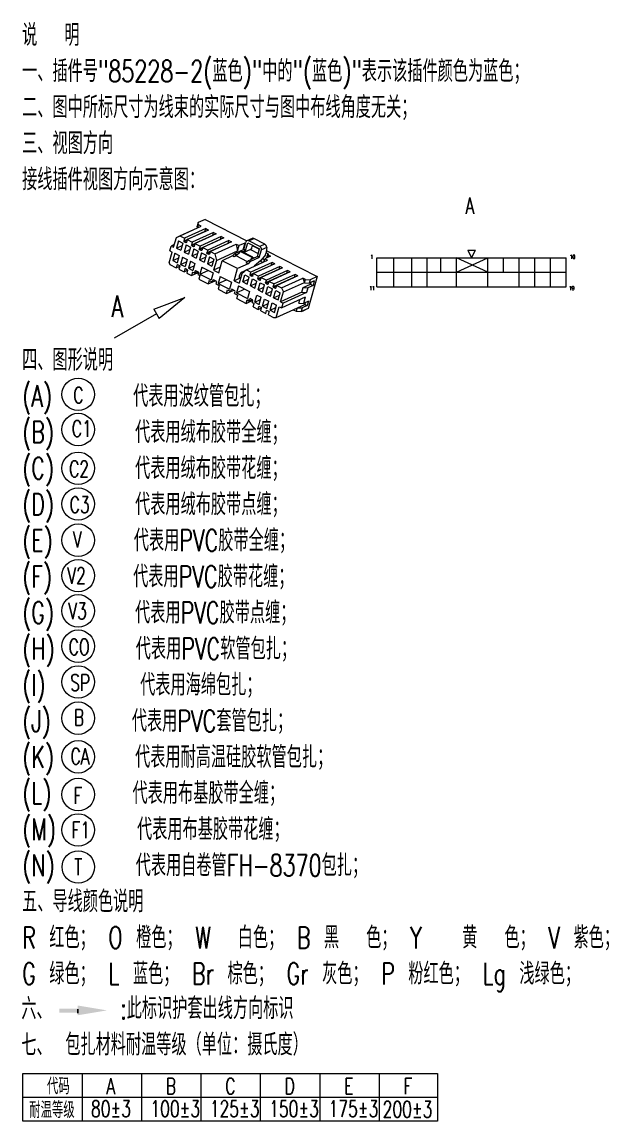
# Model space of a CAD drawing. Header units: millimetres. Extents: x 1000 to 2189, y 148 to 998.
# Drawn here: x 1855.1 to 1963.5, y 465.8 to 668.8 of the extents above; entities that cross this region are included whole.
import ezdxf

# ---------------------------------------------------------------- set-up
doc = ezdxf.new("R2010")
doc.units = ezdxf.units.MM
doc.layers.add('0Filament', color=7, linetype='Continuous', lineweight=20)
doc.styles.add('HZ', font='TXT', dxfattribs={"width": 0.7, "height": 4, "bigfont": 'HZTXT'})

msp = doc.modelspace()

# ---------------------------------------------------------------- hatches: boundary and pattern name
at = {"layer": '0Filament'}
msp.add_hatch(color=256, dxfattribs=at).paths.add_polyline_path([(1865.4, 486.536), (1861.994, 486.536), (1861.994, 485.761), (1865.4, 485.761)])

# ---------------------------------------------------------------- linework, layer by layer
at = {"layer": '0Filament', "ltscale": 0.034189}
for p, q in [((1887.648, 631.7), (1887.463, 631.042)), ((1886.625, 622.575), (1886.44, 621.917)), ((1887.932, 621.908), (1887.746, 621.25)), ((1907.292, 620.549), (1907.477, 621.207)), ((1889.647, 621.033), (1889.461, 620.374)), ((1891.525, 620.074), (1891.339, 619.415)), ((1892.891, 618.623), (1893.076, 619.281)), ((1908.307, 621.15), (1908.122, 620.492)), ((1894.769, 617.664), (1894.954, 618.322)), ((1896.484, 616.788), (1896.669, 617.447)), ((1897.79, 616.121), (1897.976, 616.779)), ((1906.836, 615.929), (1906.65, 615.271))]:
    msp.add_line(p, q, dxfattribs=at)
at = {"layer": '0Filament', "ltscale": 0.071605}
for p, q in [((1888.952, 632.292), (1887.648, 631.7)), ((1909.611, 621.742), (1908.307, 621.15)), ((1907.954, 615.862), (1906.65, 615.271))]:
    msp.add_line(p, q, dxfattribs=at)
at = {"layer": '0Filament', "ltscale": 0.020395}
msp.add_line((1887.717, 631.298), (1887.648, 631.7), dxfattribs=at)
at = {"layer": '0Filament', "ltscale": 0.43274}
for p, q in [((1888.952, 632.292), (1896.66, 628.356)), ((1937.443, 626.585), (1938.827, 626.585)), ((1937.443, 626.585), (1938.135, 625.201)), ((1938.135, 625.201), (1938.827, 626.585)), ((1920.65, 619.861), (1920.65, 625.201)), ((1920.65, 625.201), (1955.62, 625.201)), ((1923.8, 619.861), (1923.8, 625.201)), ((1927.078, 619.861), (1927.078, 625.201)), ((1929.906, 619.861), (1929.906, 625.201)), ((1932.478, 622.531), (1932.478, 625.201)), ((1935.371, 619.861), (1935.371, 625.201)), ((1941.156, 622.531), (1935.371, 625.201)), ((1935.371, 622.531), (1941.156, 625.201)), ((1941.156, 619.861), (1941.156, 625.201)), ((1944.049, 622.531), (1944.049, 625.201)), ((1946.941, 619.861), (1946.941, 625.201)), ((1949.834, 619.861), (1949.834, 625.201)), ((1952.727, 619.861), (1952.727, 625.201)), ((1955.62, 619.861), (1955.62, 625.201)), ((1920.65, 622.531), (1955.62, 622.531)), ((1920.65, 619.861), (1955.62, 619.861))]:
    msp.add_line(p, q, dxfattribs=at)
at = {"layer": '0Filament', "ltscale": 0.214814}
for p, q in [((1883.62, 628.979), (1887.532, 630.755)), ((1884.258, 629.255), (1888.17, 631.031)), ((1890.328, 629.326), (1886.416, 627.551)), ((1891.906, 629.123), (1887.994, 627.348)), ((1892.396, 628.873), (1888.483, 627.097)), ((1890.749, 625.94), (1894.662, 627.716)), ((1896.547, 622.98), (1900.459, 624.755)), ((1902.725, 623.598), (1898.813, 621.823)), ((1903.215, 623.348), (1899.303, 621.572)), ((1902.577, 623.072), (1898.664, 621.296)), ((1904.154, 622.868), (1900.242, 621.093)), ((1903.038, 619.665), (1906.951, 621.44)), ((1902.057, 614.193), (1905.969, 615.969))]:
    msp.add_line(p, q, dxfattribs=at)
at = {"layer": '0Filament', "ltscale": 0.214816}
for p, q in [((1888.899, 630.056), (1884.987, 628.281)), ((1889.048, 630.583), (1885.136, 628.807)), ((1889.538, 630.332), (1885.626, 628.557)), ((1890.477, 629.853), (1886.565, 628.077)), ((1890.967, 629.603), (1887.054, 627.827)), ((1891.757, 628.597), (1887.845, 626.821)), ((1893.186, 627.867), (1889.274, 626.091)), ((1893.335, 628.394), (1889.422, 626.618)), ((1893.825, 628.143), (1889.912, 626.368)), ((1891.002, 624.681), (1894.914, 626.457)), ((1901.148, 623.801), (1897.235, 622.026)), ((1901.296, 624.328), (1897.384, 622.552)), ((1904.006, 622.342), (1900.093, 620.566)), ((1904.644, 622.618), (1900.732, 620.843)), ((1905.435, 621.612), (1901.522, 619.837)), ((1905.583, 622.139), (1901.671, 620.363)), ((1906.073, 621.888), (1902.161, 620.113)), ((1903.38, 618.888), (1907.292, 620.664))]:
    msp.add_line(p, q, dxfattribs=at)
at = {"layer": '0Filament', "ltscale": 0.014991}
msp.add_line((1887.513, 630.746), (1887.463, 631.042), dxfattribs=at)
at = {"layer": '0Filament', "ltscale": 0.027351}
for p, q in [((1887.532, 630.755), (1887.68, 631.281)), ((1888.899, 630.056), (1889.048, 630.583)), ((1885.136, 628.807), (1884.987, 628.281)), ((1885.626, 628.557), (1885.477, 628.03)), ((1887.054, 627.827), (1886.906, 627.301)), ((1887.994, 627.348), (1887.845, 626.821)), ((1891.757, 628.597), (1891.906, 629.123)), ((1893.186, 627.867), (1893.335, 628.394)), ((1889.422, 626.618), (1889.274, 626.091)), ((1889.912, 626.368), (1889.764, 625.841)), ((1883.751, 623.893), (1883.602, 623.366)), ((1901.148, 623.801), (1901.296, 624.328)), ((1885.18, 623.163), (1885.031, 622.637)), ((1885.67, 622.913), (1885.521, 622.386)), ((1897.235, 622.026), (1897.384, 622.552)), ((1898.664, 621.296), (1898.813, 621.823)), ((1899.154, 621.046), (1899.303, 621.572)), ((1904.006, 622.342), (1904.154, 622.868)), ((1905.435, 621.612), (1905.583, 622.139)), ((1907.292, 620.664), (1907.441, 621.19)), ((1900.093, 620.566), (1900.242, 621.093)), ((1900.583, 620.316), (1900.732, 620.843)), ((1901.522, 619.837), (1901.671, 620.363)), ((1902.012, 619.586), (1902.161, 620.113)), ((1899.199, 615.402), (1899.347, 615.928)), ((1900.138, 614.922), (1900.286, 615.449)), ((1900.628, 614.672), (1900.776, 615.199))]:
    msp.add_line(p, q, dxfattribs=at)
at = {"layer": '0Filament', "ltscale": 0.034777}
for p, q in [((1887.532, 630.755), (1888.17, 631.031)), ((1883.62, 628.979), (1884.258, 629.255))]:
    msp.add_line(p, q, dxfattribs=at)
at = {"layer": '0Filament', "ltscale": 0.002009}
for p, q in [((1887.717, 631.298), (1887.68, 631.281)), ((1907.477, 621.207), (1907.441, 621.19))]:
    msp.add_line(p, q, dxfattribs=at)
at = {"layer": '0Filament', "ltscale": 0.027506}
for p, q in [((1888.17, 631.031), (1887.68, 631.281)), ((1889.048, 630.583), (1889.538, 630.332)), ((1890.477, 629.853), (1890.967, 629.603)), ((1891.906, 629.123), (1892.396, 628.873)), ((1893.335, 628.394), (1893.825, 628.143)), ((1901.786, 624.078), (1901.296, 624.328)), ((1903.215, 623.348), (1902.725, 623.598)), ((1906.073, 621.888), (1905.583, 622.139)), ((1907.441, 621.19), (1906.951, 621.44))]:
    msp.add_line(p, q, dxfattribs=at)
at = {"layer": '0Filament', "ltscale": 0.000609419}
for p, q in [((1888.899, 630.056), (1888.904, 630.045)), ((1905.44, 621.601), (1905.435, 621.612))]:
    msp.add_line(p, q, dxfattribs=at)
at = {"layer": '0Filament', "ltscale": 0.027352}
for p, q in [((1890.328, 629.326), (1890.477, 629.853)), ((1886.565, 628.077), (1886.416, 627.551)), ((1888.483, 627.097), (1888.335, 626.571)), ((1884.241, 623.643), (1884.092, 623.116)), ((1902.577, 623.072), (1902.725, 623.598)), ((1897.725, 621.776), (1897.874, 622.302)), ((1898.709, 615.652), (1898.857, 616.179))]:
    msp.add_line(p, q, dxfattribs=at)
at = {"layer": '0Filament', "ltscale": 0.000608721}
for p, q in [((1890.328, 629.326), (1890.333, 629.315)), ((1901.153, 623.79), (1901.148, 623.801)), ((1902.582, 623.06), (1902.577, 623.072))]:
    msp.add_line(p, q, dxfattribs=at)
at = {"layer": '0Filament', "ltscale": 0.045585}
for p, q in [((1882.404, 626.488), (1882.651, 627.366)), ((1906.81, 618.837), (1907.057, 619.715)), ((1907.887, 619.658), (1907.639, 618.781)), ((1903.063, 615.938), (1903.31, 616.816))]:
    msp.add_line(p, q, dxfattribs=at)
at = {"layer": '0Filament', "ltscale": 0.032344}
msp.add_line((1883.24, 627.633), (1882.651, 627.366), dxfattribs=at)
at = {"layer": '0Filament', "ltscale": 0.025213}
for p, q in [((1882.651, 627.366), (1883.1, 627.136)), ((1882.404, 626.488), (1882.853, 626.259)), ((1902.613, 616.168), (1903.063, 615.938)), ((1907.352, 616.596), (1907.801, 616.367))]:
    msp.add_line(p, q, dxfattribs=at)
at = {"layer": '0Filament', "ltscale": 0.09573}
msp.add_line((1883.1, 627.136), (1883.62, 628.979), dxfattribs=at)
at = {"layer": '0Filament', "ltscale": 0.068379}
for p, q in [((1883.992, 628.312), (1883.621, 626.996)), ((1883.349, 626.03), (1882.978, 624.714)), ((1886.237, 627.165), (1885.867, 625.849)), ((1886.85, 626.853), (1886.479, 625.536)), ((1889.095, 625.706), (1888.724, 624.39)), ((1885.595, 624.884), (1885.224, 623.567)), ((1890.412, 622.423), (1890.041, 621.107)), ((1891.698, 621.767), (1891.327, 620.45)), ((1895.869, 620.741), (1896.24, 622.057)), ((1893.78, 620.703), (1893.41, 619.387)), ((1895.067, 620.047), (1894.696, 618.73)), ((1898.115, 619.594), (1898.486, 620.91)), ((1898.727, 619.281), (1899.098, 620.598)), ((1900.156, 618.552), (1900.527, 619.868)), ((1900.973, 618.135), (1901.344, 619.451)), ((1899.513, 616.27), (1899.884, 617.586)), ((1901.759, 615.123), (1902.13, 616.44))]:
    msp.add_line(p, q, dxfattribs=at)
at = {"layer": '0Filament', "ltscale": 0.058808}
for p, q in [((1883.621, 626.996), (1884.692, 627.482)), ((1885.05, 626.266), (1886.121, 626.752)), ((1887.908, 624.806), (1888.979, 625.293)), ((1884.407, 623.984), (1885.478, 624.47)), ((1885.836, 623.255), (1886.907, 623.741)), ((1889.337, 624.077), (1890.408, 624.563)), ((1895.869, 620.741), (1896.94, 621.227)), ((1900.156, 618.552), (1901.227, 619.038)), ((1900.942, 615.54), (1902.013, 616.026))]:
    msp.add_line(p, q, dxfattribs=at)
at = {"layer": '0Filament', "ltscale": 0.045844}
for p, q in [((1883.992, 628.312), (1884.809, 627.895)), ((1885.05, 626.266), (1885.867, 625.849)), ((1889.708, 625.393), (1890.524, 624.976)), ((1885.836, 623.255), (1886.653, 622.838)), ((1886.207, 624.571), (1887.024, 624.154)), ((1889.337, 624.077), (1890.153, 623.66)), ((1896.24, 622.057), (1897.057, 621.64)), ((1897.298, 620.011), (1898.115, 619.594)), ((1899.098, 620.598), (1899.915, 620.181)), ((1900.527, 619.868), (1901.344, 619.451)), ((1898.455, 618.316), (1899.272, 617.899)), ((1900.156, 618.552), (1900.973, 618.135)), ((1901.585, 617.822), (1902.402, 617.405)), ((1901.956, 619.138), (1902.773, 618.721)), ((1898.084, 617), (1898.901, 616.583))]:
    msp.add_line(p, q, dxfattribs=at)
at = {"layer": '0Filament', "ltscale": 0.049281}
msp.add_line((1884.258, 629.255), (1885.136, 628.807), dxfattribs=at)
at = {"layer": '0Filament', "ltscale": 0.068378}
for p, q in [((1884.809, 627.895), (1884.438, 626.579)), ((1885.421, 627.582), (1885.05, 626.266)), ((1884.166, 625.613), (1883.795, 624.297)), ((1884.778, 625.301), (1884.407, 623.984)), ((1887.666, 626.436), (1887.296, 625.119)), ((1888.279, 626.123), (1887.908, 624.806)), ((1889.708, 625.393), (1889.337, 624.077)), ((1886.207, 624.571), (1885.836, 623.255)), ((1887.024, 624.154), (1886.653, 622.838)), ((1888.33, 623.487), (1887.959, 622.17)), ((1890.524, 624.976), (1890.153, 623.66)), ((1896.686, 620.324), (1897.057, 621.64)), ((1897.298, 620.011), (1897.669, 621.327)), ((1899.544, 618.864), (1899.915, 620.181)), ((1897.149, 618.983), (1896.778, 617.667)), ((1898.084, 617), (1898.455, 618.316)), ((1898.901, 616.583), (1899.272, 617.899)), ((1900.33, 615.853), (1900.701, 617.169)), ((1901.585, 617.822), (1901.956, 619.138)), ((1902.402, 617.405), (1902.773, 618.721)), ((1900.942, 615.54), (1901.313, 616.857))]:
    msp.add_line(p, q, dxfattribs=at)
at = {"layer": '0Filament', "ltscale": 0.007071}
for p, q in [((1885.044, 628.151), (1884.987, 628.281)), ((1887.902, 626.692), (1887.845, 626.821)), ((1889.331, 625.962), (1889.274, 626.091)), ((1885.613, 623.042), (1885.67, 622.913)), ((1887.687, 622.449), (1887.63, 622.578)), ((1897.292, 621.896), (1897.235, 622.026)), ((1898.721, 621.167), (1898.664, 621.296)), ((1891.035, 620.739), (1890.978, 620.869)), ((1900.15, 620.437), (1900.093, 620.566)), ((1901.579, 619.707), (1901.522, 619.837)), ((1894.465, 618.988), (1894.408, 619.117)), ((1899.29, 616.058), (1899.347, 615.928))]:
    msp.add_line(p, q, dxfattribs=at)
at = {"layer": '0Filament', "ltscale": 0.029403}
for p, q in [((1885.58, 628.394), (1885.044, 628.151)), ((1889.867, 626.205), (1889.331, 625.962))]:
    msp.add_line(p, q, dxfattribs=at)
at = {"layer": '0Filament', "ltscale": 0.018336}
for p, q in [((1885.371, 627.984), (1885.044, 628.151)), ((1889.658, 625.795), (1889.331, 625.962)), ((1894.662, 625.754), (1894.336, 625.921)), ((1896.384, 626.535), (1896.057, 626.702))]:
    msp.add_line(p, q, dxfattribs=at)
at = {"layer": '0Filament', "ltscale": 0.005882}
for p, q in [((1885.478, 628.033), (1885.371, 627.984)), ((1888.336, 626.573), (1888.229, 626.525)), ((1900.584, 620.319), (1900.477, 620.27))]:
    msp.add_line(p, q, dxfattribs=at)
at = {"layer": '0Filament', "ltscale": 0.005796}
for p, q in [((1885.477, 628.03), (1885.371, 627.984)), ((1886.906, 627.301), (1886.8, 627.255)), ((1888.335, 626.571), (1888.229, 626.525)), ((1889.764, 625.841), (1889.658, 625.795)), ((1883.751, 623.893), (1883.857, 623.939)), ((1885.18, 623.163), (1885.286, 623.209)), ((1887.181, 622.808), (1887.075, 622.761)), ((1897.725, 621.776), (1897.619, 621.73)), ((1890.447, 621.14), (1890.341, 621.094)), ((1893.877, 619.388), (1893.771, 619.342)), ((1899.154, 621.046), (1899.048, 621)), ((1900.583, 620.316), (1900.477, 620.27)), ((1897.225, 617.679), (1897.118, 617.633)), ((1898.857, 616.179), (1898.963, 616.225)), ((1900.286, 615.449), (1900.392, 615.495))]:
    msp.add_line(p, q, dxfattribs=at)
at = {"layer": '0Filament', "ltscale": 0.045843}
for p, q in [((1885.421, 627.582), (1886.237, 627.165)), ((1884.778, 625.301), (1885.595, 624.884)), ((1886.479, 625.536), (1887.296, 625.119)), ((1888.279, 626.123), (1889.095, 625.706)), ((1882.978, 624.714), (1883.795, 624.297)), ((1897.669, 621.327), (1898.486, 620.91)), ((1895.869, 620.741), (1896.686, 620.324)), ((1898.727, 619.281), (1899.544, 618.864)), ((1899.513, 616.27), (1900.33, 615.853)), ((1901.313, 616.857), (1902.13, 616.44))]:
    msp.add_line(p, q, dxfattribs=at)
at = {"layer": '0Filament', "ltscale": 0.052719}
for p, q in [((1885.626, 628.557), (1886.565, 628.077)), ((1888.483, 627.097), (1889.422, 626.618)), ((1890.501, 622.905), (1891.44, 622.425)), ((1899.303, 621.572), (1900.242, 621.093)), ((1900.732, 620.843), (1901.671, 620.363)), ((1899.199, 615.402), (1900.138, 614.922)), ((1900.628, 614.672), (1901.567, 614.193))]:
    msp.add_line(p, q, dxfattribs=at)
at = {"layer": '0Filament', "ltscale": 0.00707}
for p, q in [((1886.473, 627.421), (1886.416, 627.551)), ((1884.184, 623.772), (1884.241, 623.643)), ((1897.731, 617.32), (1897.674, 617.449)), ((1900.719, 615.328), (1900.776, 615.199))]:
    msp.add_line(p, q, dxfattribs=at)
at = {"layer": '0Filament', "ltscale": 0.029405}
for p, q in [((1887.009, 627.664), (1886.473, 627.421)), ((1888.438, 626.935), (1887.902, 626.692)), ((1897.828, 622.139), (1897.292, 621.896)), ((1899.257, 621.41), (1898.721, 621.167)), ((1900.686, 620.68), (1900.15, 620.437)), ((1902.115, 619.95), (1901.579, 619.707))]:
    msp.add_line(p, q, dxfattribs=at)
at = {"layer": '0Filament', "ltscale": 0.018338}
for p, q in [((1886.8, 627.255), (1886.473, 627.421)), ((1888.229, 626.525), (1887.902, 626.692)), ((1894.317, 625.368), (1893.991, 625.535)), ((1898.915, 625.243), (1898.589, 625.409)), ((1900.645, 625.667), (1900.972, 625.5)), ((1883.857, 623.939), (1884.184, 623.772)), ((1896.849, 624.075), (1896.522, 624.242)), ((1897.194, 624.461), (1896.867, 624.628)), ((1885.286, 623.209), (1885.613, 623.042)), ((1897.619, 621.73), (1897.292, 621.896)), ((1899.048, 621), (1898.721, 621.167)), ((1900.477, 620.27), (1900.15, 620.437)), ((1901.906, 619.54), (1901.579, 619.707)), ((1898.963, 616.225), (1899.29, 616.058)), ((1900.392, 615.495), (1900.719, 615.328))]:
    msp.add_line(p, q, dxfattribs=at)
at = {"layer": '0Filament', "ltscale": 0.00588}
for p, q in [((1886.907, 627.303), (1886.8, 627.255)), ((1897.726, 621.778), (1897.619, 621.73)), ((1899.155, 621.048), (1899.048, 621)), ((1902.013, 619.589), (1901.906, 619.54))]:
    msp.add_line(p, q, dxfattribs=at)
at = {"layer": '0Filament', "ltscale": 0.052721}
for p, q in [((1887.054, 627.827), (1887.994, 627.348)), ((1897.874, 622.302), (1898.813, 621.823)), ((1894.298, 620.966), (1895.237, 620.486))]:
    msp.add_line(p, q, dxfattribs=at)
at = {"layer": '0Filament', "ltscale": 0.000608106}
for p, q in [((1891.757, 628.597), (1891.762, 628.586)), ((1904.011, 622.331), (1904.006, 622.342))]:
    msp.add_line(p, q, dxfattribs=at)
at = {"layer": '0Filament', "ltscale": 0.000608805}
msp.add_line((1893.186, 627.867), (1893.191, 627.856), dxfattribs=at)
at = {"layer": '0Filament', "ltscale": 0.064202}
for p, q in [((1894.662, 627.716), (1894.914, 626.457)), ((1890.749, 625.94), (1891.002, 624.681))]:
    msp.add_line(p, q, dxfattribs=at)
at = {"layer": '0Filament', "ltscale": 0.029798}
for p, q in [((1894.662, 627.716), (1895.192, 627.445)), ((1899.928, 625.026), (1900.459, 624.755)), ((1890.978, 620.869), (1890.447, 621.14)), ((1894.408, 619.117), (1893.877, 619.388))]:
    msp.add_line(p, q, dxfattribs=at)
at = {"layer": '0Filament', "ltscale": 0.051322}
msp.add_line((1894.914, 626.457), (1895.192, 627.445), dxfattribs=at)
at = {"layer": '0Filament', "ltscale": 0.057285}
for p, q in [((1896.236, 627.918), (1895.192, 627.445)), ((1900.972, 625.5), (1899.928, 625.026))]:
    msp.add_line(p, q, dxfattribs=at)
at = {"layer": '0Filament', "ltscale": 0.067625}
msp.add_line((1896.236, 627.918), (1895.869, 626.617), dxfattribs=at)
at = {"layer": '0Filament', "ltscale": 0.072937}
for p, q in [((1896.057, 626.702), (1896.453, 628.106)), ((1898.915, 625.243), (1899.311, 626.647))]:
    msp.add_line(p, q, dxfattribs=at)
at = {"layer": '0Filament', "ltscale": 0.008064}
msp.add_line((1896.236, 627.918), (1896.379, 627.845), dxfattribs=at)
at = {"layer": '0Filament', "ltscale": 0.074706}
for p, q in [((1896.384, 626.535), (1896.789, 627.973)), ((1898.589, 625.409), (1898.994, 626.848))]:
    msp.add_line(p, q, dxfattribs=at)
at = {"layer": '0Filament', "ltscale": 0.051281}
msp.add_line((1897.588, 628.777), (1896.654, 628.353), dxfattribs=at)
at = {"layer": '0Filament', "ltscale": 0.123776}
for p, q in [((1896.789, 627.973), (1898.994, 626.848)), ((1897.632, 625.243), (1895.427, 626.369)), ((1897.762, 625.302), (1895.558, 626.428))]:
    msp.add_line(p, q, dxfattribs=at)
at = {"layer": '0Filament', "ltscale": 0.050123}
for p, q in [((1896.985, 628.336), (1897.898, 628.751)), ((1899.939, 627.708), (1899.026, 627.294))]:
    msp.add_line(p, q, dxfattribs=at)
at = {"layer": '0Filament', "ltscale": 0.114608}
for p, q in [((1899.026, 627.294), (1896.985, 628.336)), ((1899.939, 627.708), (1897.898, 628.751))]:
    msp.add_line(p, q, dxfattribs=at)
at = {"layer": '0Filament', "ltscale": 0.013681}
msp.add_line((1897.649, 627.534), (1897.613, 627.263), dxfattribs=at)
at = {"layer": '0Filament', "ltscale": 0.074931}
msp.add_line((1897.638, 627.454), (1898.973, 626.772), dxfattribs=at)
at = {"layer": '0Filament', "ltscale": 0.102568}
msp.add_line((1882.297, 624.284), (1882.853, 626.259), dxfattribs=at)
at = {"layer": '0Filament', "ltscale": 0.045842}
for p, q in [((1883.349, 626.03), (1884.166, 625.613)), ((1883.621, 626.996), (1884.438, 626.579)), ((1886.85, 626.853), (1887.666, 626.436)), ((1884.407, 623.984), (1885.224, 623.567)), ((1887.908, 624.806), (1888.724, 624.39)), ((1899.884, 617.586), (1900.701, 617.169)), ((1900.942, 615.54), (1901.759, 615.123))]:
    msp.add_line(p, q, dxfattribs=at)
at = {"layer": '0Filament', "ltscale": 0.05881}
for p, q in [((1886.479, 625.536), (1887.55, 626.022)), ((1882.978, 624.714), (1884.049, 625.2)), ((1897.298, 620.011), (1898.369, 620.497)), ((1898.727, 619.281), (1899.798, 619.768)), ((1898.084, 617), (1899.155, 617.486)), ((1901.585, 617.822), (1902.656, 618.308)), ((1899.513, 616.27), (1900.584, 616.756))]:
    msp.add_line(p, q, dxfattribs=at)
at = {"layer": '0Filament', "ltscale": 0.005881}
msp.add_line((1889.765, 625.844), (1889.658, 625.795), dxfattribs=at)
at = {"layer": '0Filament', "ltscale": 0.04699}
msp.add_line((1889.912, 626.368), (1890.749, 625.94), dxfattribs=at)
at = {"layer": '0Filament', "ltscale": 0.105414}
for p, q in [((1893.991, 625.535), (1892.071, 624.663)), ((1896.849, 624.075), (1894.929, 623.204))]:
    msp.add_line(p, q, dxfattribs=at)
at = {"layer": '0Filament', "ltscale": 0.025904}
for p, q in [((1894.336, 625.921), (1893.991, 625.535)), ((1895.024, 625.918), (1894.679, 625.532))]:
    msp.add_line(p, q, dxfattribs=at)
at = {"layer": '0Filament', "ltscale": 0.025903}
for p, q in [((1894.662, 625.754), (1894.317, 625.368)), ((1896.867, 624.628), (1896.522, 624.242)), ((1897.194, 624.461), (1896.849, 624.075))]:
    msp.add_line(p, q, dxfattribs=at)
at = {"layer": '0Filament', "ltscale": 0.01987}
msp.add_line((1894.679, 625.532), (1894.317, 625.368), dxfattribs=at)
at = {"layer": '0Filament', "ltscale": 0.094519}
for p, q in [((1896.057, 626.702), (1894.336, 625.921)), ((1898.915, 625.243), (1897.194, 624.461))]:
    msp.add_line(p, q, dxfattribs=at)
at = {"layer": '0Filament', "ltscale": 0.019872}
for p, q in [((1895.024, 625.918), (1894.662, 625.754)), ((1897.229, 624.792), (1896.867, 624.628))]:
    msp.add_line(p, q, dxfattribs=at)
at = {"layer": '0Filament', "ltscale": 0.115485}
msp.add_line((1896.736, 624.482), (1894.679, 625.532), dxfattribs=at)
at = {"layer": '0Filament', "ltscale": 0.030221}
for p, q in [((1895.427, 626.369), (1895.024, 625.918)), ((1897.632, 625.243), (1897.229, 624.792))]:
    msp.add_line(p, q, dxfattribs=at)
at = {"layer": '0Filament', "ltscale": 0.00716}
for p, q in [((1895.558, 626.428), (1895.427, 626.369)), ((1897.762, 625.302), (1897.632, 625.243))]:
    msp.add_line(p, q, dxfattribs=at)
at = {"layer": '0Filament', "ltscale": 0.030122}
msp.add_line((1896.384, 626.535), (1895.835, 626.286), dxfattribs=at)
at = {"layer": '0Filament', "ltscale": 0.067138}
msp.add_line((1897.296, 626.72), (1896.073, 626.165), dxfattribs=at)
at = {"layer": '0Filament', "ltscale": 0.019928}
msp.add_line((1897.547, 627.03), (1897.296, 626.72), dxfattribs=at)
at = {"layer": '0Filament', "ltscale": 0.081558}
msp.add_line((1897.296, 626.72), (1898.749, 625.978), dxfattribs=at)
at = {"layer": '0Filament', "ltscale": 0.01214}
for p, q in [((1897.547, 627.03), (1897.613, 627.263)), ((1900.078, 625.737), (1900.144, 625.971))]:
    msp.add_line(p, q, dxfattribs=at)
at = {"layer": '0Filament', "ltscale": 0.051}
msp.add_line((1898.589, 625.409), (1897.66, 624.988), dxfattribs=at)
at = {"layer": '0Filament', "ltscale": 0.016533}
msp.add_line((1897.762, 625.302), (1897.66, 624.988), dxfattribs=at)
at = {"layer": '0Filament', "ltscale": 0.066593}
msp.add_line((1900.078, 625.737), (1899.24, 624.701), dxfattribs=at)
at = {"layer": '0Filament', "ltscale": 0.053937}
msp.add_line((1900.293, 627.092), (1899.311, 626.647), dxfattribs=at)
at = {"layer": '0Filament', "ltscale": 0.056592}
msp.add_line((1900.293, 627.092), (1900.144, 625.971), dxfattribs=at)
at = {"layer": '0Filament', "ltscale": 0.018434}
msp.add_line((1900.169, 626.161), (1900.498, 625.993), dxfattribs=at)
at = {"layer": '0Filament'}
for p, q in [((1900.219, 626.538), (1909.611, 621.742)), ((1879.456, 615.717), (1885.152, 617.851)), ((1885.152, 617.851), (1880.456, 613.985)), ((1879.456, 615.717), (1880.456, 613.985)), ((1855.294, 465.757), (1855.294, 474.524)), ((1855.294, 474.524), (1931.832, 474.524)), ((1866.264, 465.757), (1866.264, 474.524)), ((1877.234, 465.757), (1877.234, 474.524)), ((1888.204, 465.757), (1888.204, 474.524)), ((1899.174, 465.757), (1899.174, 474.524)), ((1910.144, 465.757), (1910.144, 474.524)), ((1921.114, 465.757), (1921.114, 474.524)), ((1931.832, 474.524), (1931.832, 465.757)), ((1855.294, 470.14), (1931.832, 470.14)), ((1931.832, 465.757), (1855.294, 465.757))]:
    msp.add_line(p, q, dxfattribs=at)
at = {"layer": '0Filament', "ltscale": 0.042221}
msp.add_line((1900.498, 625.993), (1900.269, 625.181), dxfattribs=at)
at = {"layer": '0Filament', "ltscale": 0.017929}
msp.add_line((1900.498, 625.993), (1900.645, 625.667), dxfattribs=at)
at = {"layer": '0Filament', "ltscale": 0.018765}
msp.add_line((1900.645, 625.667), (1900.543, 625.305), dxfattribs=at)
at = {"layer": '0Filament', "ltscale": 0.017676}
msp.add_line((1882.297, 624.284), (1882.439, 623.961), dxfattribs=at)
at = {"layer": '0Filament', "ltscale": 0.065326}
msp.add_line((1882.439, 623.961), (1883.602, 623.366), dxfattribs=at)
at = {"layer": '0Filament', "ltscale": 0.034779}
for p, q in [((1883.602, 623.366), (1884.236, 623.654)), ((1885.031, 622.637), (1885.665, 622.924)), ((1898.709, 615.652), (1899.342, 615.94)), ((1901.567, 614.193), (1902.057, 614.193))]:
    msp.add_line(p, q, dxfattribs=at)
at = {"layer": '0Filament', "ltscale": 0.116899}
for p, q in [((1888.33, 623.487), (1890.412, 622.423)), ((1894.696, 618.73), (1896.778, 617.667))]:
    msp.add_line(p, q, dxfattribs=at)
at = {"layer": '0Filament', "ltscale": 0.092272}
msp.add_line((1891.002, 624.681), (1890.501, 622.905), dxfattribs=at)
at = {"layer": '0Filament', "ltscale": 0.067629}
msp.add_line((1891.733, 623.464), (1890.501, 622.905), dxfattribs=at)
at = {"layer": '0Filament', "ltscale": 0.116243}
msp.add_line((1891.44, 622.425), (1892.071, 624.663), dxfattribs=at)
at = {"layer": '0Filament', "ltscale": 0.160451}
msp.add_line((1894.929, 623.204), (1892.071, 624.663), dxfattribs=at)
at = {"layer": '0Filament', "ltscale": 0.023647}
msp.add_line((1897.66, 624.988), (1897.229, 624.792), dxfattribs=at)
at = {"layer": '0Filament', "ltscale": 0.214815}
msp.add_line((1901.786, 624.078), (1897.874, 622.302), dxfattribs=at)
at = {"layer": '0Filament', "ltscale": 0.082202}
msp.add_line((1899.24, 624.701), (1897.99, 623.634), dxfattribs=at)
at = {"layer": '0Filament', "ltscale": 0.026143}
msp.add_line((1899.58, 624.356), (1899.115, 624.594), dxfattribs=at)
at = {"layer": '0Filament', "ltscale": 0.021432}
msp.add_line((1899.867, 624.81), (1899.486, 625.005), dxfattribs=at)
at = {"layer": '0Filament', "ltscale": 0.030493}
msp.add_line((1899.763, 624.439), (1899.928, 625.026), dxfattribs=at)
at = {"layer": '0Filament', "ltscale": 0.05272}
msp.add_line((1884.092, 623.116), (1885.031, 622.637), dxfattribs=at)
at = {"layer": '0Filament', "ltscale": 0.051573}
for p, q in [((1885.521, 622.386), (1886.44, 621.917)), ((1897.79, 616.121), (1898.709, 615.652))]:
    msp.add_line(p, q, dxfattribs=at)
at = {"layer": '0Filament', "ltscale": 0.067787}
msp.add_line((1886.44, 621.917), (1887.675, 622.478), dxfattribs=at)
at = {"layer": '0Filament', "ltscale": 0.019484}
for p, q in [((1886.625, 622.575), (1886.972, 622.398)), ((1887.585, 622.086), (1887.932, 621.908)), ((1896.669, 617.447), (1897.016, 617.269)), ((1897.628, 616.957), (1897.976, 616.779))]:
    msp.add_line(p, q, dxfattribs=at)
at = {"layer": '0Filament', "ltscale": 0.018866}
for p, q in [((1887.075, 622.761), (1886.972, 622.398)), ((1897.016, 617.269), (1897.118, 617.633))]:
    msp.add_line(p, q, dxfattribs=at)
at = {"layer": '0Filament', "ltscale": 0.029366}
for p, q in [((1886.972, 622.398), (1887.507, 622.641)), ((1890.239, 620.73), (1890.774, 620.973)), ((1893.668, 618.979), (1894.203, 619.222)), ((1897.016, 617.269), (1897.551, 617.512))]:
    msp.add_line(p, q, dxfattribs=at)
at = {"layer": '0Filament', "ltscale": 0.025215}
for p, q in [((1887.63, 622.578), (1887.181, 622.808)), ((1908.403, 620.326), (1908.852, 620.096)), ((1897.674, 617.449), (1897.225, 617.679))]:
    msp.add_line(p, q, dxfattribs=at)
at = {"layer": '0Filament', "ltscale": 0.018868}
for p, q in [((1887.687, 622.449), (1887.585, 622.086)), ((1893.668, 618.979), (1893.771, 619.342)), ((1897.628, 616.957), (1897.731, 617.32))]:
    msp.add_line(p, q, dxfattribs=at)
at = {"layer": '0Filament', "ltscale": 0.09627}
for p, q in [((1887.746, 621.25), (1889.461, 620.374)), ((1894.769, 617.664), (1896.484, 616.788))]:
    msp.add_line(p, q, dxfattribs=at)
at = {"layer": '0Filament', "ltscale": 0.085718}
for p, q in [((1887.959, 622.17), (1889.52, 622.879)), ((1891.327, 620.45), (1892.888, 621.159))]:
    msp.add_line(p, q, dxfattribs=at)
at = {"layer": '0Filament', "ltscale": 0.1169}
for p, q in [((1887.959, 622.17), (1890.041, 621.107)), ((1891.698, 621.767), (1893.78, 620.703)), ((1891.327, 620.45), (1893.41, 619.387)), ((1895.067, 620.047), (1897.149, 618.983))]:
    msp.add_line(p, q, dxfattribs=at)
at = {"layer": '0Filament', "ltscale": 0.116244}
msp.add_line((1894.298, 620.966), (1894.929, 623.204), dxfattribs=at)
at = {"layer": '0Filament', "ltscale": 0.060866}
msp.add_line((1894.298, 620.966), (1895.407, 621.469), dxfattribs=at)
at = {"layer": '0Filament', "ltscale": 0.011182}
msp.add_line((1895.407, 621.469), (1895.207, 621.571), dxfattribs=at)
at = {"layer": '0Filament', "ltscale": 0.092273}
msp.add_line((1895.738, 622.263), (1895.237, 620.486), dxfattribs=at)
at = {"layer": '0Filament', "ltscale": 0.04101}
msp.add_line((1895.716, 622.566), (1896.463, 622.905), dxfattribs=at)
at = {"layer": '0Filament', "ltscale": 0.054054}
msp.add_line((1896.547, 622.98), (1895.738, 622.263), dxfattribs=at)
at = {"layer": '0Filament', "ltscale": 0.046988}
msp.add_line((1896.547, 622.98), (1897.384, 622.552), dxfattribs=at)
at = {"layer": '0Filament', "ltscale": 0.027507}
msp.add_line((1904.644, 622.618), (1904.154, 622.868), dxfattribs=at)
at = {"layer": '0Filament', "ltscale": 0.042426}
msp.add_line((1906.951, 621.44), (1907.292, 620.664), dxfattribs=at)
at = {"layer": '0Filament', "ltscale": 0.041588}
for p, q in [((1907.477, 621.207), (1908.307, 621.15)), ((1907.057, 619.715), (1907.887, 619.658)), ((1907.292, 620.549), (1908.122, 620.492)), ((1906.81, 618.837), (1907.639, 618.781)), ((1906.006, 615.985), (1906.836, 615.929)), ((1906.241, 616.819), (1907.071, 616.762))]:
    msp.add_line(p, q, dxfattribs=at)
at = {"layer": '0Filament', "ltscale": 0.305424}
msp.add_line((1909.611, 621.742), (1907.954, 615.862), dxfattribs=at)
at = {"layer": '0Filament', "ltscale": 0.072225}
for p, q in [((1889.461, 620.374), (1890.777, 620.971)), ((1892.891, 618.623), (1894.206, 619.22))]:
    msp.add_line(p, q, dxfattribs=at)
at = {"layer": '0Filament', "ltscale": 0.033237}
for p, q in [((1889.647, 621.033), (1890.239, 620.73)), ((1890.933, 620.376), (1891.525, 620.074)), ((1893.076, 619.281), (1893.668, 618.979)), ((1894.362, 618.625), (1894.954, 618.322))]:
    msp.add_line(p, q, dxfattribs=at)
at = {"layer": '0Filament', "ltscale": 0.018867}
for p, q in [((1890.341, 621.094), (1890.239, 620.73)), ((1891.035, 620.739), (1890.933, 620.376)), ((1894.362, 618.625), (1894.465, 618.988))]:
    msp.add_line(p, q, dxfattribs=at)
at = {"layer": '0Filament', "ltscale": 0.0871}
msp.add_line((1891.339, 619.415), (1892.891, 618.623), dxfattribs=at)
at = {"layer": '0Filament', "ltscale": 0.085717}
msp.add_line((1894.696, 618.73), (1896.257, 619.439), dxfattribs=at)
at = {"layer": '0Filament', "ltscale": 0.005795}
msp.add_line((1902.012, 619.586), (1901.906, 619.54), dxfattribs=at)
at = {"layer": '0Filament', "ltscale": 0.049282}
msp.add_line((1902.161, 620.113), (1903.038, 619.665), dxfattribs=at)
at = {"layer": '0Filament', "ltscale": 0.042425}
msp.add_line((1903.038, 619.665), (1903.38, 618.888), dxfattribs=at)
at = {"layer": '0Filament', "ltscale": 0.073893}
for p, q in [((1907.057, 619.715), (1908.403, 620.326)), ((1906.006, 615.985), (1907.352, 616.596))]:
    msp.add_line(p, q, dxfattribs=at)
at = {"layer": '0Filament', "ltscale": 0.052988}
msp.add_line((1908.852, 620.096), (1907.887, 619.658), dxfattribs=at)
at = {"layer": '0Filament', "ltscale": 0.052987}
for p, q in [((1909.087, 620.93), (1908.122, 620.492)), ((1908.036, 617.2), (1907.071, 616.762)), ((1907.801, 616.367), (1906.836, 615.929))]:
    msp.add_line(p, q, dxfattribs=at)
at = {"layer": '0Filament', "ltscale": 0.017504}
for p, q in [((1908.403, 620.326), (1908.498, 620.663)), ((1907.352, 616.596), (1907.447, 616.933))]:
    msp.add_line(p, q, dxfattribs=at)
at = {"layer": '0Filament', "ltscale": 0.043305}
msp.add_line((1909.087, 620.93), (1908.852, 620.096), dxfattribs=at)
at = {"layer": '0Filament', "ltscale": 0.067786}
msp.add_line((1896.484, 616.788), (1897.718, 617.349), dxfattribs=at)
at = {"layer": '0Filament', "ltscale": 0.095729}
msp.add_line((1902.861, 617.045), (1903.38, 618.888), dxfattribs=at)
at = {"layer": '0Filament', "ltscale": 0.216823}
msp.add_line((1906.81, 618.837), (1902.861, 617.045), dxfattribs=at)
at = {"layer": '0Filament', "ltscale": 0.237729}
for p, q in [((1907.392, 617.903), (1903.063, 615.938)), ((1907.639, 618.781), (1903.31, 616.816))]:
    msp.add_line(p, q, dxfattribs=at)
at = {"layer": '0Filament', "ltscale": 0.033459}
msp.add_line((1906.241, 616.819), (1906.422, 617.463), dxfattribs=at)
at = {"layer": '0Filament', "ltscale": 0.059261}
msp.add_line((1907.392, 617.903), (1907.071, 616.762), dxfattribs=at)
at = {"layer": '0Filament', "ltscale": 0.043307}
msp.add_line((1908.036, 617.2), (1907.801, 616.367), dxfattribs=at)
at = {"layer": '0Filament', "ltscale": 0.102567}
msp.add_line((1902.057, 614.193), (1902.613, 616.168), dxfattribs=at)
at = {"layer": '0Filament', "ltscale": 0.025214}
msp.add_line((1902.861, 617.045), (1903.31, 616.816), dxfattribs=at)
at = {"layer": '0Filament', "ltscale": 0.030987}
msp.add_line((1905.189, 615.614), (1905.741, 615.333), dxfattribs=at)
at = {"layer": '0Filament', "ltscale": 0.022794}
msp.add_line((1905.864, 615.771), (1905.741, 615.333), dxfattribs=at)
at = {"layer": '0Filament', "ltscale": 0.045584}
msp.add_line((1905.741, 615.333), (1906.65, 615.271), dxfattribs=at)
at = {"layer": '0Filament', "ltscale": 0.002423}
msp.add_line((1905.864, 615.771), (1905.908, 615.749), dxfattribs=at)
at = {"layer": '0Filament', "ltscale": 0.002548}
msp.add_line((1905.893, 615.769), (1905.944, 615.766), dxfattribs=at)
at = {"layer": '0Filament', "ltscale": 0.011396}
msp.add_line((1905.908, 615.749), (1905.969, 615.969), dxfattribs=at)
at = {"layer": '0Filament', "ltscale": 0.011397}
msp.add_line((1905.944, 615.766), (1906.006, 615.985), dxfattribs=at)
at = {"layer": '0Filament', "ltscale": 0.003742}
msp.add_line((1906.823, 615.285), (1906.756, 615.319), dxfattribs=at)
at = {"layer": '0Filament', "ltscale": 0.003153}
msp.add_line((1906.823, 615.285), (1906.82, 615.348), dxfattribs=at)
at = {"layer": '0Filament', "ltscale": 0.028643}
msp.add_line((1907.345, 615.521), (1906.823, 615.285), dxfattribs=at)
at = {"layer": '0Filament', "ltscale": 0.003828}
msp.add_line((1907.365, 615.595), (1907.345, 615.521), dxfattribs=at)
at = {"layer": '0Filament'}
msp.add_lwpolyline([(1879.956, 614.851), (1872.157, 610.348)], dxfattribs=at)
msp.add_lwpolyline([(1865.4, 486.444), (1865.4, 486.444), (1865.4, 485.702), (1865.4, 485.702)], close=True, dxfattribs=at)
for centre in [(1865.493, 599.98), (1865.493, 593.481), (1865.493, 586.325), (1865.493, 579.726), (1865.493, 573.036), (1865.493, 566.491), (1865.493, 559.984), (1865.493, 553.455), (1865.493, 546.856), (1865.493, 540.166), (1865.493, 533.025), (1865.493, 526.06), (1865.493, 519.519), (1865.509, 512.676)]:
    msp.add_circle(centre, 3, dxfattribs=at)
for centre, major_axis, ratio, start_param, end_param in [((1896.861, 627.898), (0.207, -0.455), 0.8196667, 3.1416659, 3.9126444), ((1896.861, 627.898), (0.207, -0.455), 0.8196667, 2.3418481, 3.1416659), ((1897.843, 628.343), (0.299, -0.408), 0.694756, 2.1970532, 2.9968569), ((1898.903, 626.855), (0.207, -0.455), 0.8196667, 0.7710518, 2.3418481), ((1899.885, 627.301), (0.299, -0.408), 0.694756, 0.6262568, 2.1970532), ((1895.561, 622.018), (-0.284, -0.557), 0.3992069, 3.6062114, 6.2831068), ((1895.561, 622.018), (-0.284, -0.557), 0.3992069, 6.2831068, 6.7478042)]:
    msp.add_ellipse(centre, major_axis=major_axis, ratio=ratio, start_param=start_param, end_param=end_param, dxfattribs=at)
msp.add_solid([(1865.4, 487.093), (1870.8, 486.193), (1865.4, 485.293)], dxfattribs=at)

# ---------------------------------------------------------------- texts
at = {"layer": '0Filament', "ltscale": 0.43274, "style": 'HZ', "width": 0.67}
for s, height, p in [('1', 0.702, (1919.423, 625.019)), ('10', 0.7024, (1956.286, 625.019)), ('11', 0.7024, (1919.271, 619.245)), ('19', 0.7024, (1956.134, 619.245))]:
    msp.add_text(s, height=height, dxfattribs=at).set_placement(p)
at = {"layer": '0Filament', "style": 'HZ', "width": 0.7}
for s, p in [('六、', (1854.99, 484.493)), (':此标识护套出线方向标识', (1873.249, 484.576)), ('七、', (1854.99, 477.795)), ('包扎材料耐温等级（单位：摄氏度）', (1863.106, 477.878))]:
    msp.add_text(s, height=4, dxfattribs=at).set_placement(p)
at = {"layer": '0Filament', "attachment_point": 1, "style": 'HZ'}
for s, insert, char_height, width in [('说  明\\P一、插件号"85228-2(蓝色)"中的"(蓝色)"表示该插件颜色为蓝色；\\P二、图中所标尺寸为线束的实际尺寸与图中布线角度无关；\\P三、视图方向\\P接线插件视图方向示意图：\\P\\P\\P\\P\\P四、图形说明\\P(A)      代表用波纹管包扎；\\P(B)      代表用绒布胶带全缠；\\P(C)      代表用绒布胶带花缠；\\P(D)      代表用绒布胶带点缠；\\P(E)      代表用PVC胶带全缠；\\P(F)      代表用PVC胶带花缠；\\P(G)      代表用PVC胶带点缠；\\P(H)      代表用PVC软管包扎；\\P(I)       代表用海绵包扎；\\P(J)      代表用PVC套管包扎；\\P(K)      代表用耐高温硅胶软管包扎；\\P(L)      代表用布基胶带全缠；\\P(M)      代表用布基胶带花缠；\\P(N)      代表用自卷管FH-8370包扎；\\P五、导线颜色说明\\PR 红色； O 橙色； W  白色； B 黑  色； Y   黄  色； V 紫色；\\PG 绿色； L 蓝色； Br 棕色； Gr 灰色； P 粉红色； Lg 浅绿色； ', (1855.141, 668.345), 4, 295.9853), ('A ', (1937.014, 636.32), 3, 150), ('A', (1871.636, 618.243), 4, 18.7219), ('C', (1864.592, 601.328), 3, 150), ('C1', (1864.304, 595.145), 3, 150), ('C2', (1863.808, 587.702), 3, 150), ('C3', (1863.92, 581.091), 3, 150), ('V', (1864.532, 574.668), 3, 150), ('V2', (1863.488, 568.002), 3, 150), ('V3', (1863.679, 561.463), 3, 150), ('CO', (1863.733, 554.819), 3, 150), ('SP', (1864.019, 548.23), 3, 150), ('B', (1864.693, 541.794), 3, 150), ('CA', (1864.086, 534.622), 3, 150), ('F', (1864.636, 527.337), 3, 150), ('F1', (1864.267, 520.999), 3, 150), ('T', (1864.786, 514.156), 3, 150), ('代码', (1859.734, 473.689), 3, 18.7219), ('A', (1870.704, 473.689), 3, 18.7219), ('B', (1881.673, 473.689), 3, 18.7219), ('C', (1892.643, 473.689), 3, 18.7219), ('D', (1903.613, 473.689), 3, 18.7219), ('E', (1914.583, 473.689), 3, 18.7219), ('F', (1925.553, 473.689), 3, 18.7219), ('耐温等级', (1856.444, 469.305), 3, 18.7219), ('80±3', (1867.853, 469.525), 3, 18.7219), ('100±3', (1878.822, 469.525), 3, 18.7219), ('125±3', (1889.792, 469.525), 3, 18.7219), ('150±3', (1900.762, 469.525), 3, 18.7219), ('175±3', (1911.732, 469.525), 3, 18.7219), ('200±3', (1921.715, 469.415), 3, 18.7219)]:
    msp.add_mtext(s, dxfattribs=dict(at, insert=insert, char_height=char_height, width=width))

doc.saveas('drawing.dxf')
